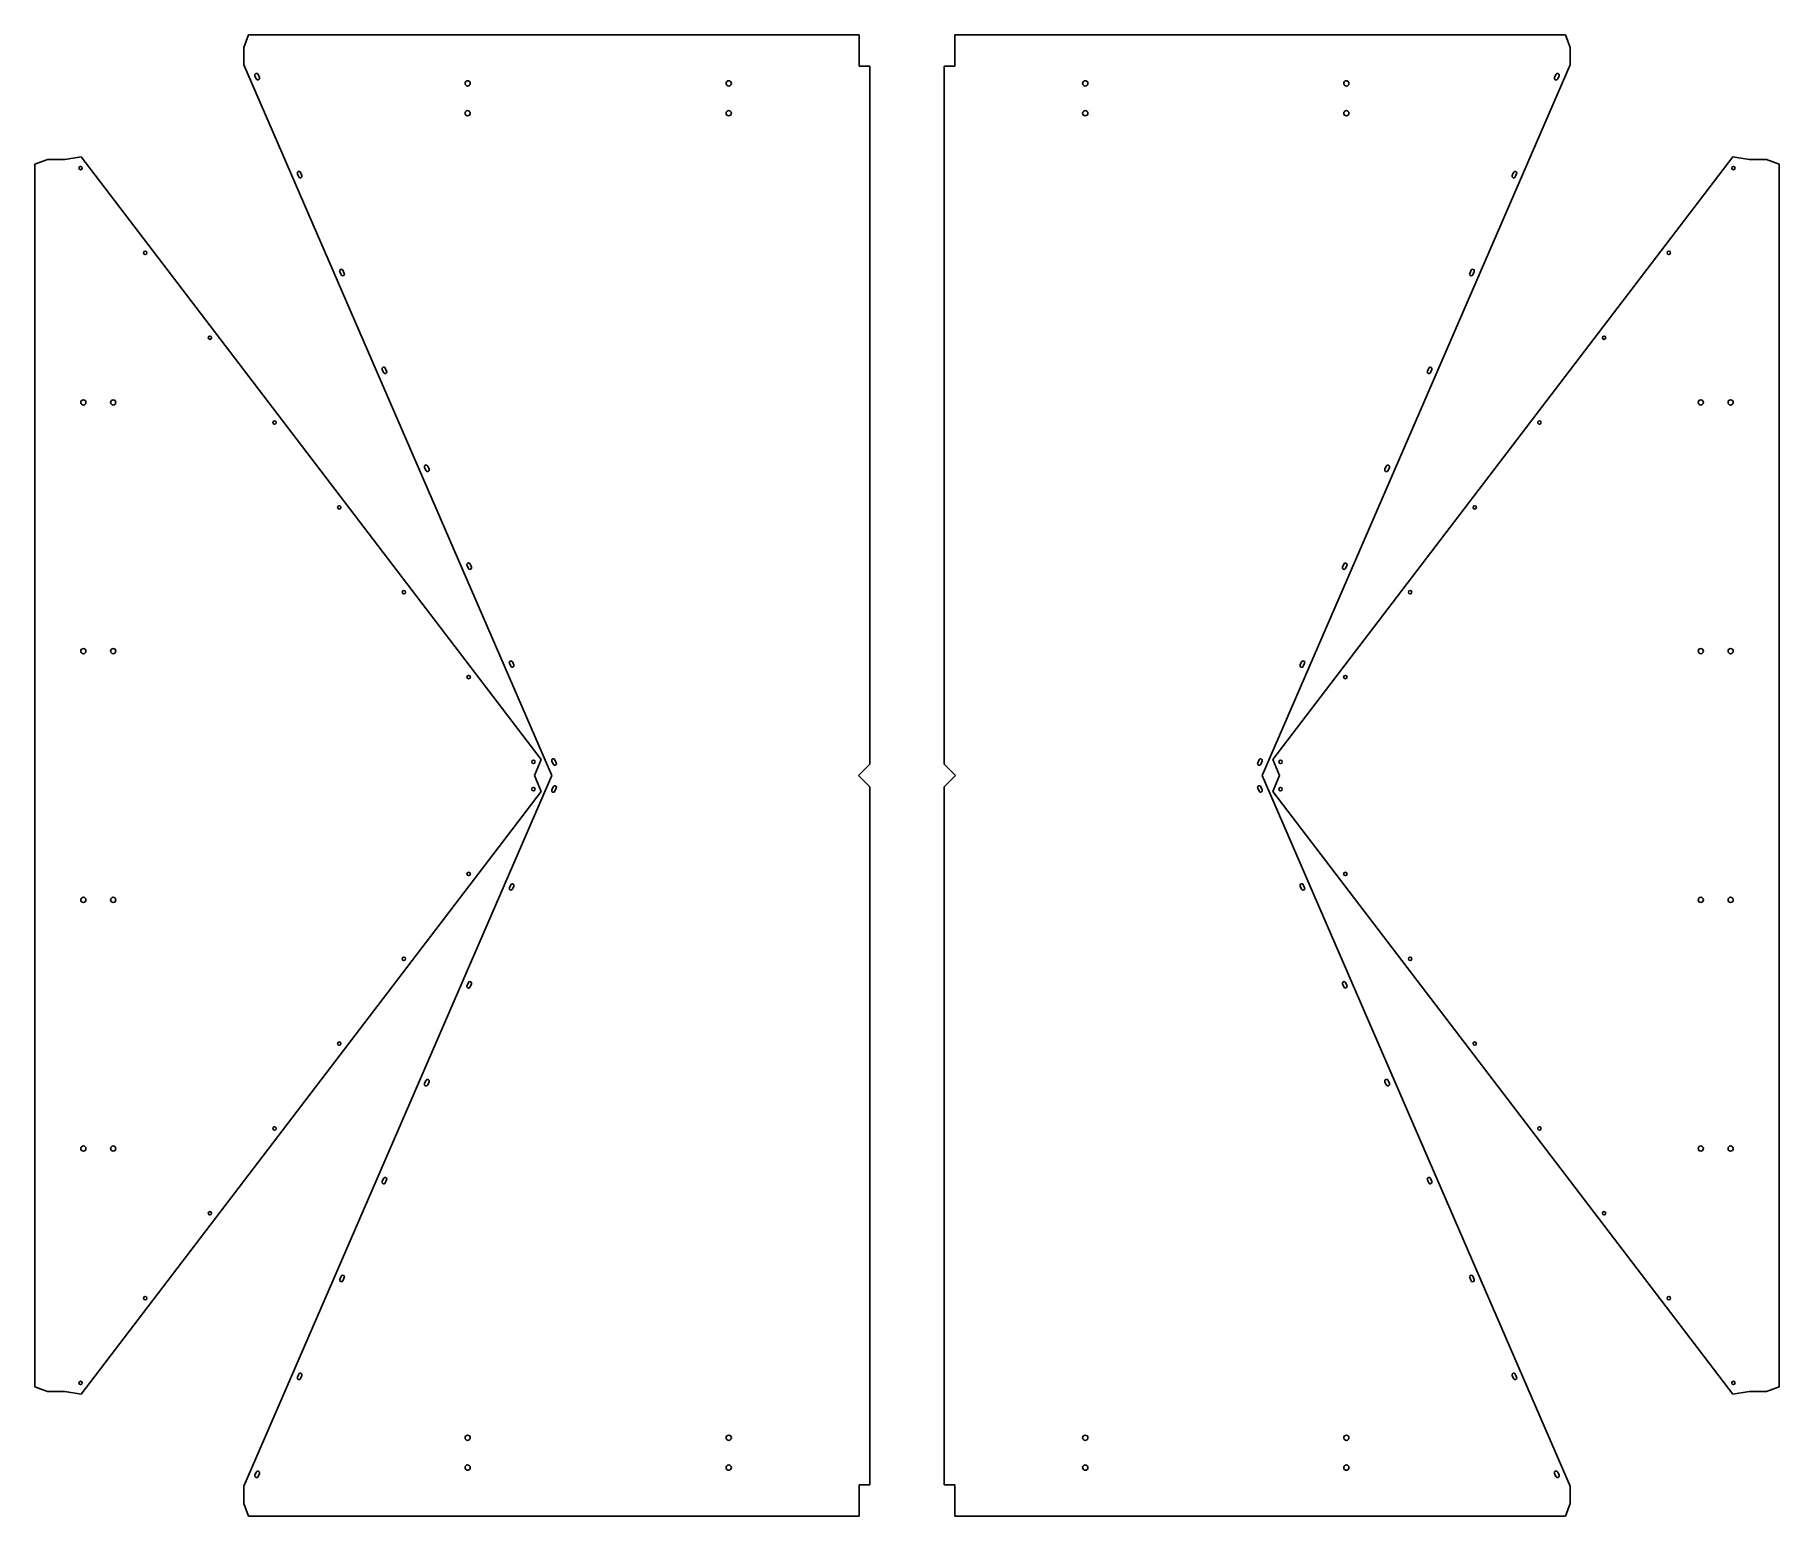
# Model space of a CAD drawing. Header units: millimetres. Extents: x -280 to 2058, y -993 to 993.
import ezdxf

# ---------------------------------------------------------------- set-up
doc = ezdxf.new("R2010")
doc.units = ezdxf.units.MM

msp = doc.modelspace()

# ---------------------------------------------------------------- linework, layer by layer
for p, q in [((6, 992.632), (0, 975.632)), ((825, 992.632), (6, 992.632)), ((825, 950.632), (825, 992.632)), ((953, 992.632), (953, 950.632)), ((1772, 992.632), (953, 992.632)), ((1778, 975.632), (1772, 992.632)), ((0, 975.632), (0, 952.632)), ((1778, 952.632), (1778, 975.632)), ((0, 952.632), (412.7564, 0)), ((16.6854, 933.616), (14.8964, 937.7451)), ((20.8145, 935.405), (19.0255, 939.5341)), ((839, 950.632), (825, 950.632)), ((839, 15), (839, 950.632)), ((953, 950.632), (939, 950.632)), ((939, 950.632), (939, 15)), ((1365.2436, 0), (1778, 952.632)), ((1757.1855, 935.405), (1758.9745, 939.5341)), ((1761.3146, 933.616), (1763.1036, 937.7451)), ((-263.1687, 825.5056), (-280.1687, 819.5056)), ((-280.1687, 819.5056), (-280.1687, -819.5056)), ((-240.1687, 825.5056), (-263.1687, 825.5056)), ((-217.9972, 829.4151), (-240.1687, 825.5056)), ((398.3734, 21.2755), (-217.9972, 829.4151)), ((1995.9972, 829.4151), (1379.6266, 21.2755)), ((2018.1687, 825.5056), (1995.9972, 829.4151)), ((2041.1687, 825.5056), (2018.1687, 825.5056)), ((2058.1687, 819.5056), (2041.1687, 825.5056)), ((2058.1687, -819.5056), (2058.1687, 819.5056)), ((73.5374, 802.403), (71.7484, 806.5321)), ((77.6665, 804.192), (75.8774, 808.3211)), ((1700.3335, 804.192), (1702.1226, 808.3211)), ((1704.4626, 802.403), (1706.2516, 806.5321)), ((130.3894, 671.19), (128.6003, 675.319)), ((134.5185, 672.979), (132.7294, 677.1081)), ((1643.4815, 672.979), (1645.2706, 677.1081)), ((1647.6106, 671.19), (1649.3997, 675.319)), ((187.2414, 539.977), (185.4523, 544.106)), ((191.3704, 541.766), (189.5814, 545.8951)), ((1586.6296, 541.766), (1588.4186, 545.8951)), ((1590.7586, 539.977), (1592.5477, 544.106)), ((244.0933, 408.764), (242.3043, 412.893)), ((248.2224, 410.553), (246.4334, 414.6821)), ((1529.7776, 410.553), (1531.5666, 414.6821)), ((1533.9067, 408.764), (1535.6957, 412.893)), ((300.9453, 277.5509), (299.1562, 281.68)), ((305.0744, 279.34), (303.2853, 283.4691)), ((1472.9256, 279.34), (1474.7147, 283.4691)), ((1477.0547, 277.5509), (1478.8438, 281.68)), ((357.7973, 146.3379), (356.0082, 150.467)), ((361.9263, 148.127), (360.1373, 152.2561)), ((1416.0737, 148.127), (1417.8627, 152.2561)), ((1420.2027, 146.3379), (1421.9918, 150.467)), ((412.7564, 0), (0, -952.632)), ((389.447, 0), (398.3734, 21.2755)), ((398.3734, -21.2755), (389.447, 0)), ((414.6492, 15.1249), (412.8602, 19.254)), ((418.7783, 16.914), (416.9893, 21.0431)), ((824, 0), (839, 15)), ((839, -15), (824, 0)), ((939, 15), (954, 0)), ((954, 0), (939, -15)), ((1359.2217, 16.914), (1361.0107, 21.0431)), ((1363.3508, 15.1249), (1365.1398, 19.254)), ((1778, -952.632), (1365.2436, 0)), ((1379.6266, 21.2755), (1388.553, 0)), ((1388.553, 0), (1379.6266, -21.2755)), ((-217.9972, -829.4151), (398.3734, -21.2755)), ((414.6492, -15.1249), (412.8602, -19.254)), ((418.7783, -16.914), (416.9893, -21.0431)), ((839, -950.632), (839, -15)), ((939, -15), (939, -950.632)), ((1359.2217, -16.914), (1361.0107, -21.0431)), ((1363.3508, -15.1249), (1365.1398, -19.254)), ((1379.6266, -21.2755), (1995.9972, -829.4151)), ((357.7973, -146.3379), (356.0082, -150.467)), ((361.9263, -148.127), (360.1373, -152.2561)), ((1416.0737, -148.127), (1417.8627, -152.2561)), ((1420.2027, -146.3379), (1421.9918, -150.467)), ((300.9453, -277.5509), (299.1562, -281.68)), ((305.0744, -279.34), (303.2853, -283.4691)), ((1472.9256, -279.34), (1474.7147, -283.4691)), ((1477.0547, -277.5509), (1478.8438, -281.68)), ((244.0933, -408.764), (242.3043, -412.893)), ((248.2224, -410.553), (246.4334, -414.6821)), ((1529.7776, -410.553), (1531.5666, -414.6821)), ((1533.9067, -408.764), (1535.6957, -412.893)), ((187.2414, -539.977), (185.4523, -544.106)), ((191.3704, -541.766), (189.5814, -545.8951)), ((1586.6296, -541.766), (1588.4186, -545.8951)), ((1590.7586, -539.977), (1592.5477, -544.106)), ((130.3894, -671.19), (128.6003, -675.319)), ((134.5185, -672.979), (132.7294, -677.1081)), ((1643.4815, -672.979), (1645.2706, -677.1081)), ((1647.6106, -671.19), (1649.3997, -675.319)), ((73.5374, -802.403), (71.7484, -806.5321)), ((77.6665, -804.192), (75.8774, -808.3211)), ((1700.3335, -804.192), (1702.1226, -808.3211)), ((1704.4626, -802.403), (1706.2516, -806.5321)), ((-280.1687, -819.5056), (-263.1687, -825.5056)), ((-263.1687, -825.5056), (-240.1687, -825.5056)), ((-240.1687, -825.5056), (-217.9972, -829.4151)), ((1995.9972, -829.4151), (2018.1687, -825.5056)), ((2018.1687, -825.5056), (2041.1687, -825.5056)), ((2041.1687, -825.5056), (2058.1687, -819.5056)), ((16.6854, -933.616), (14.8964, -937.7451)), ((1761.3146, -933.616), (1763.1036, -937.7451)), ((0, -952.632), (0, -975.632)), ((20.8145, -935.405), (19.0255, -939.5341)), ((825, -992.632), (825, -950.632)), ((825, -950.632), (839, -950.632)), ((939, -950.632), (953, -950.632)), ((953, -950.632), (953, -992.632)), ((1757.1855, -935.405), (1758.9745, -939.5341)), ((1778, -975.632), (1778, -952.632)), ((0, -975.632), (6, -992.632)), ((1772, -992.632), (1778, -975.632)), ((6, -992.632), (825, -992.632)), ((953, -992.632), (1772, -992.632))]:
    msp.add_line(p, q)
for centre, radius in [((300, 927.632), 3.5), ((650, 927.632), 3.5), ((1128, 927.632), 3.5), ((1478, 927.632), 3.5), ((300, 887.632), 3.5), ((650, 887.632), 3.5), ((1128, 887.632), 3.5), ((1478, 887.632), 3.5), ((-218.9775, 814.2108), 2.25), ((1996.9775, 814.2108), 2.25), ((-132.2559, 700.5078), 2.25), ((1910.2559, 700.5078), 2.25), ((-45.5343, 586.8049), 2.25), ((1823.5343, 586.8049), 2.25), ((-215.1687, 500), 3.5), ((-175.1687, 500), 3.5), ((1953.1687, 500), 3.5), ((1993.1687, 500), 3.5), ((41.1873, 473.1019), 2.25), ((1736.8127, 473.1019), 2.25), ((127.9089, 359.3989), 2.25), ((1650.0911, 359.3989), 2.25), ((214.6305, 245.696), 2.25), ((1563.3695, 245.696), 2.25), ((-215.1687, 166.6667), 3.5), ((-175.1687, 166.6667), 3.5), ((1953.1687, 166.6667), 3.5), ((1993.1687, 166.6667), 3.5), ((301.3521, 131.993), 2.25), ((1476.6479, 131.993), 2.25), ((388.0737, 18.2901), 2.25), ((1389.9263, 18.2901), 2.25), ((388.0737, -18.2901), 2.25), ((1389.9263, -18.2901), 2.25), ((301.3521, -131.993), 2.25), ((1476.6479, -131.993), 2.25), ((-215.1687, -166.6667), 3.5), ((-175.1687, -166.6667), 3.5), ((1953.1687, -166.6667), 3.5), ((1993.1687, -166.6667), 3.5), ((214.6305, -245.696), 2.25), ((1563.3695, -245.696), 2.25), ((127.9089, -359.3989), 2.25), ((1650.0911, -359.3989), 2.25), ((41.1873, -473.1019), 2.25), ((1736.8127, -473.1019), 2.25), ((-215.1687, -500), 3.5), ((-175.1687, -500), 3.5), ((1953.1687, -500), 3.5), ((1993.1687, -500), 3.5), ((-45.5343, -586.8049), 2.25), ((1823.5343, -586.8049), 2.25), ((-132.2559, -700.5078), 2.25), ((1910.2559, -700.5078), 2.25), ((-218.9775, -814.2108), 2.25), ((1996.9775, -814.2108), 2.25), ((300, -887.632), 3.5), ((650, -887.632), 3.5), ((1128, -887.632), 3.5), ((1478, -887.632), 3.5), ((300, -927.632), 3.5), ((650, -927.632), 3.5), ((1128, -927.632), 3.5), ((1478, -927.632), 3.5)]:
    msp.add_circle(centre, radius)
for centre, start, end in [((16.9609, 938.6396), 23.4261, 203.4261), ((18.75, 934.5105), 203.4261, 23.4261), ((1759.25, 934.5105), 156.5739, 336.5739), ((1761.0391, 938.6396), 336.5739, 156.5739), ((73.8129, 807.4266), 23.4261, 203.4261), ((75.6019, 803.2975), 203.4261, 23.4261), ((1702.3981, 803.2975), 156.5739, 336.5739), ((1704.1871, 807.4266), 336.5739, 156.5739), ((130.6649, 676.2136), 23.4261, 203.4261), ((1647.3351, 676.2136), 336.5739, 156.5739), ((132.4539, 672.0845), 203.4261, 23.4261), ((1645.5461, 672.0845), 156.5739, 336.5739), ((187.5168, 545.0006), 23.4261, 203.4261), ((189.3059, 540.8715), 203.4261, 23.4261), ((1588.6941, 540.8715), 156.5739, 336.5739), ((1590.4832, 545.0006), 336.5739, 156.5739), ((244.3688, 413.7876), 23.4261, 203.4261), ((246.1579, 409.6585), 203.4261, 23.4261), ((1531.8421, 409.6585), 156.5739, 336.5739), ((1533.6312, 413.7876), 336.5739, 156.5739), ((301.2208, 282.5746), 23.4261, 203.4261), ((1476.7792, 282.5746), 336.5739, 156.5739), ((303.0098, 278.4455), 203.4261, 23.4261), ((1474.9902, 278.4455), 156.5739, 336.5739), ((358.0728, 151.3615), 23.4261, 203.4261), ((359.8618, 147.2325), 203.4261, 23.4261), ((1418.1382, 147.2325), 156.5739, 336.5739), ((1419.9272, 151.3615), 336.5739, 156.5739), ((414.9247, 20.1485), 23.4261, 203.4261), ((416.7138, 16.0195), 203.4261, 23.4261), ((1361.2862, 16.0195), 156.5739, 336.5739), ((1363.0753, 20.1485), 336.5739, 156.5739), ((414.9247, -20.1485), 156.5739, 336.5739), ((416.7138, -16.0195), 336.5739, 156.5739), ((1361.2862, -16.0195), 23.4261, 203.4261), ((1363.0753, -20.1485), 203.4261, 23.4261), ((358.0728, -151.3615), 156.5739, 336.5739), ((359.8618, -147.2325), 336.5739, 156.5739), ((1418.1382, -147.2325), 23.4261, 203.4261), ((1419.9272, -151.3615), 203.4261, 23.4261), ((303.0098, -278.4455), 336.5739, 156.5739), ((1474.9902, -278.4455), 23.4261, 203.4261), ((301.2208, -282.5746), 156.5739, 336.5739), ((1476.7792, -282.5746), 203.4261, 23.4261), ((244.3688, -413.7876), 156.5739, 336.5739), ((246.1579, -409.6585), 336.5739, 156.5739), ((1531.8421, -409.6585), 23.4261, 203.4261), ((1533.6312, -413.7876), 203.4261, 23.4261), ((187.5168, -545.0006), 156.5739, 336.5739), ((189.3059, -540.8715), 336.5739, 156.5739), ((1588.6941, -540.8715), 23.4261, 203.4261), ((1590.4832, -545.0006), 203.4261, 23.4261), ((130.6649, -676.2136), 156.5739, 336.5739), ((132.4539, -672.0845), 336.5739, 156.5739), ((1645.5461, -672.0845), 23.4261, 203.4261), ((1647.3351, -676.2136), 203.4261, 23.4261), ((73.8129, -807.4266), 156.5739, 336.5739), ((75.6019, -803.2975), 336.5739, 156.5739), ((1702.3981, -803.2975), 23.4261, 203.4261), ((1704.1871, -807.4266), 203.4261, 23.4261), ((18.75, -934.5105), 336.5739, 156.5739), ((1759.25, -934.5105), 23.4261, 203.4261), ((16.9609, -938.6396), 156.5739, 336.5739), ((1761.0391, -938.6396), 203.4261, 23.4261)]:
    msp.add_arc(centre, 2.25, start, end)

doc.saveas('drawing.dxf')
